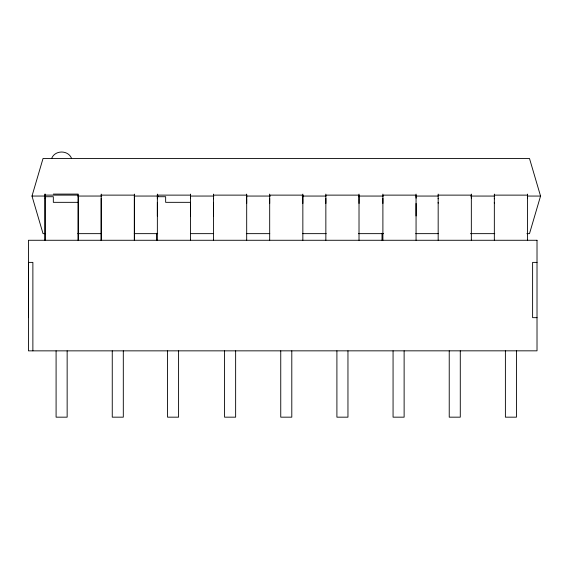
<?xml version="1.0" encoding="UTF-8"?>
<svg xmlns="http://www.w3.org/2000/svg" width="569" height="569" viewBox="0 0 569 569"><rect width="100%" height="100%" fill="white"/><g stroke="black" fill="none" stroke-linecap="round" stroke-linejoin="round"><path stroke-width="0.85" d="M28.45 317.666L28.45 262.387L32.874 262.387L32.874 350.831M45.036 198.275L45.036 240.274L45.036 194.093L45.036 198.154M78.202 198.801L78.202 240.274L78.202 194.093L53.322 194.093M101.197 198.275L101.197 240.274L101.197 194.093M134.362 198.801L134.362 240.274L134.362 194.093M157.357 203.176L157.357 202.336M157.357 198.801L157.357 198.275M157.357 215.971L157.357 203.453M190.53 215.971L190.53 203.453M213.524 215.971L213.524 203.453M213.524 203.176L213.524 202.336M213.524 198.801L213.524 198.275M246.69 203.453L246.69 198.801M269.685 203.453L269.685 198.275M302.85 203.453L302.85 198.801M325.852 203.453L325.852 198.275M359.018 203.453L359.018 198.801M382.894 203.453L382.894 198.275M416.06 215.971L416.06 203.453M438.173 203.176L438.173 202.336M438.173 198.801L438.173 198.275M494.34 203.176L494.34 202.336M494.34 198.801L494.34 198.275M78.202 198.09L78.202 195.11L45.036 195.124M134.362 198.154L134.362 195.124L101.197 195.124M157.357 198.154L157.357 194.093M190.53 198.154L190.53 194.093M246.69 198.154L246.69 194.093M302.85 198.154L302.85 194.093M359.018 198.154L359.018 194.093M416.06 198.154L416.06 194.093M471.338 198.154L471.338 194.093M527.506 198.154L527.506 194.093M45.648 233.646L43.045 233.646L31.992 196.056L43.045 158.452L529.497 158.481L540.55 196.07L529.497 233.646L526.887 233.646M51.751 158.196C55.157 149.974 68.081 149.974 71.488 158.196M213.524 194.093L213.524 195.124L246.69 195.124L246.69 240.274M269.685 194.093L269.685 195.124L302.85 195.124L302.85 240.274M325.845 194.093L325.852 195.124L359.018 195.124L359.018 240.274M382.894 194.093L382.894 195.124L416.06 195.124L416.06 240.274M438.173 194.093L438.173 195.124L471.338 195.124L471.338 240.274M494.34 194.093L494.34 195.124L527.506 195.124L527.506 240.274M31.992 196.056L45.228 196.042M77.903 196.056L101.737 196.042M134.405 196.056L158.246 196.049M190.914 196.056L213.866 196.049M246.541 196.056L270.375 196.056M302.16 196.056L326.001 196.056M358.669 196.056L383.385 196.063M416.06 196.056L438.13 196.063M470.798 196.056L494.639 196.07M527.307 196.056L540.55 196.07M45.036 196.71L53.33 196.71L53.33 202.336L78.202 202.336M157.357 196.71L165.65 196.71L165.65 202.336L190.53 202.336M77.789 233.646L101.246 233.646M134.256 233.646L157.705 233.646M190.715 233.646L213.304 233.646M246.313 233.646L269.763 233.646M302.772 233.646L326.229 233.646M358.37 233.646L383.563 233.646M415.697 233.646L438.286 233.646M470.428 233.646L494.746 233.646M537.036 262.387L532.612 262.387L532.612 317.666L537.036 317.666M516.446 350.831L516.446 417.169L505.393 417.169L505.393 350.831M494.34 195.124L494.34 240.274M460.285 350.831L460.285 417.169L449.233 417.169L449.233 350.831M438.173 195.124L438.173 240.274M404.125 350.831L404.125 417.169L393.065 417.169L393.065 350.831M382.894 195.124L382.894 240.274M382.012 233.24L382.012 240.274M347.958 350.831L347.958 417.169L336.905 417.169L336.905 350.831M325.852 195.124L325.852 240.274M291.797 350.831L291.797 417.169L280.745 417.169L280.745 350.831M269.685 195.124L269.685 240.274M235.637 350.831L235.637 417.169L224.577 417.169L224.577 350.831M213.524 195.124L213.524 240.274M190.53 240.274L190.53 195.124L157.357 195.124L157.357 240.274M178.588 350.831L178.588 417.169L167.535 417.169L167.535 350.831M156.475 233.24L156.475 240.274M123.309 350.831L123.309 417.169L112.257 417.169L112.257 350.831M67.149 350.831L67.149 417.169L56.089 417.169L56.089 350.831M537.015 240.274L28.45 240.274L28.45 350.86L537.015 350.831L537.015 240.274"/></g></svg>
